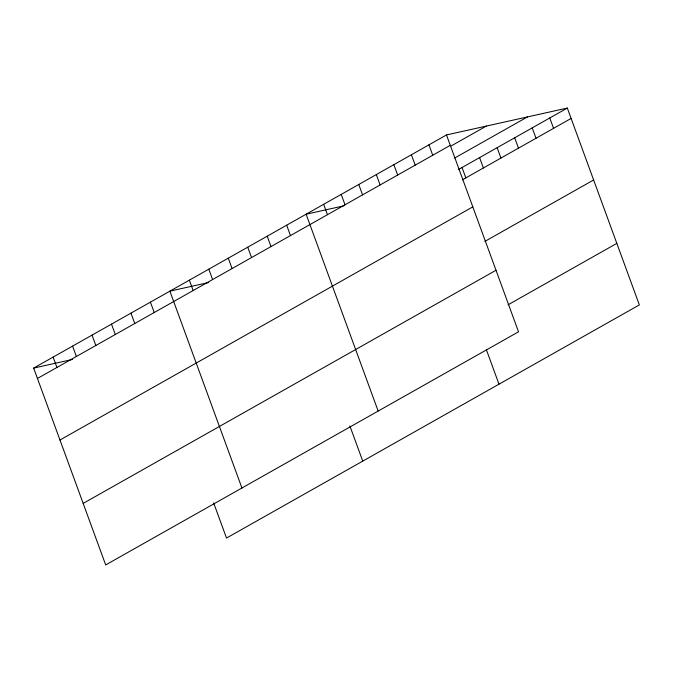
<?xml version="1.0" encoding="UTF-8"?>
<svg xmlns="http://www.w3.org/2000/svg" width="673" height="673" viewBox="0 0 673 673"><rect width="100%" height="100%" fill="white"/><g stroke="black" fill="none" stroke-linecap="round" stroke-linejoin="round"><path stroke-width="1.01" d="M446.485 134.945L518.53 331.797L105.686 564.941L33.65 368.089L446.485 134.945L567.314 108.059L639.35 304.911L226.515 538.055L213.644 502.891M37.452 378.47L450.287 145.326M451.272 145.89L486.36 126.07M454.628 158.054L527.439 116.934M458.532 169.495L567.314 108.059M462.326 179.876L571.108 118.44M59.964 440.007L472.808 206.863M484.846 241.405L593.628 179.977M83.166 503.404L496.009 270.26M508.048 304.81L616.83 243.374M344.004 205.787L306.122 214.216L378.159 411.068M208.765 282.5L169.89 291.148L241.927 488.001M33.65 368.089L72.524 359.441M549.765 117.968L553.568 128.35M532.217 127.878L536.019 138.259M514.677 137.788L518.471 148.169M497.128 147.69L500.931 158.071M479.588 157.6L483.382 167.981M462.04 167.51L465.834 177.891M428.945 144.855L432.739 155.236M486.478 349.994L498.987 384.182M411.396 154.765L415.199 165.146M393.848 164.675L397.65 175.056M376.308 174.576L380.102 184.957M358.759 184.486L362.562 194.867M341.211 194.396L345.013 204.777M323.671 204.306L327.465 214.687M286.664 225.203L290.458 235.584M349.884 425.95L362.747 461.114M267.198 236.198L271 246.579M247.74 247.184L251.534 257.566M228.273 258.18L232.076 268.561M208.815 269.166L212.609 279.547M189.349 280.161L193.151 290.543M150.424 302.143L154.226 312.524M130.966 313.13L134.76 323.511M111.499 324.125L115.302 334.506M92.041 335.112L95.835 345.493M72.575 346.107L76.377 356.488M53.117 357.094L56.911 367.475"/></g></svg>
